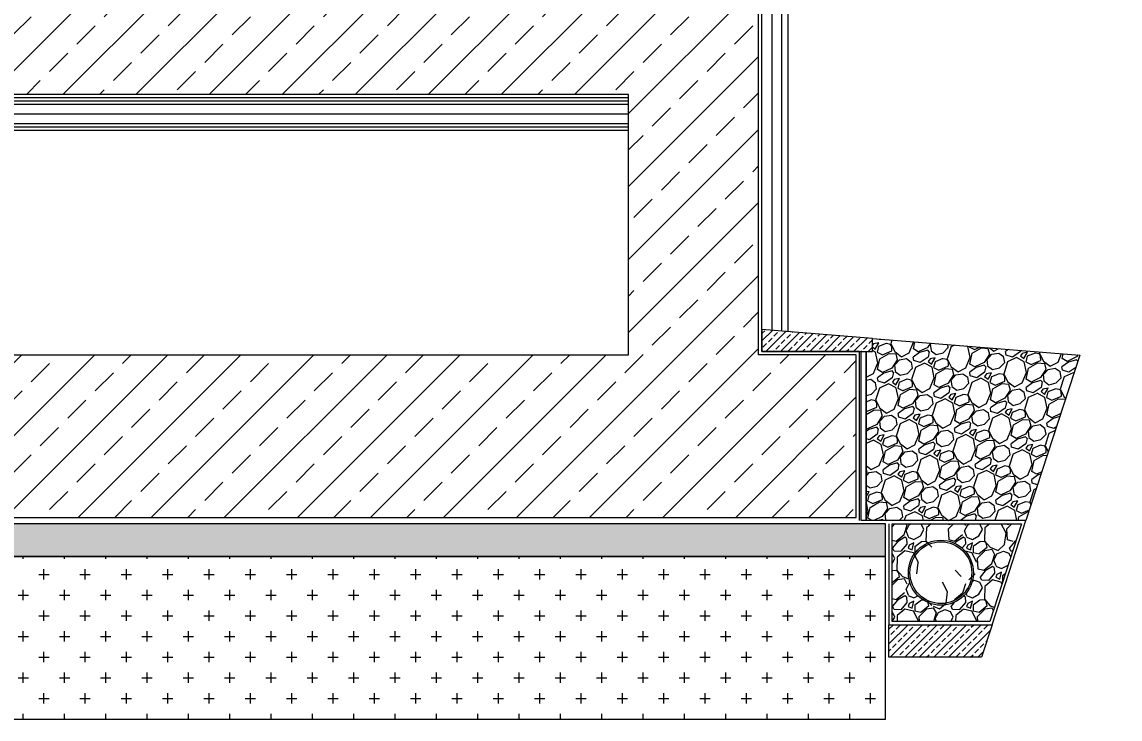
# Model space of a CAD drawing. Header units: centimetres. Extents: x 405464 to 563355, y 50011 to 66875.
# Drawn here: x 525789 to 526464, y 51251 to 51680 of the extents above; entities that cross this region are included whole.
import ezdxf

# ---------------------------------------------------------------- set-up
doc = ezdxf.new("R2010")
doc.units = ezdxf.units.CM
for name, color, linetype, lineweight in [('0-KRCN-MİMARİ-170326', 8, 'Continuous', 9), ('0-MEK-DETAY-YAZI', 71, 'Continuous', 35), ('AS_DOSK_SAP', 8, 'Continuous', 9), ('AS_TA_BETONARME', 5, 'Continuous', 9), ('AS_TA_DOLGU', 8, 'Continuous', 9), ('AS_TA_TARAMA', 8, 'Continuous', 9), ('AS_YLT_DRENAJ LEVHA', 8, 'Continuous', 9), ('AS_YLT_ISI', 8, 'Continuous', 9), ('AS_YLT_KECE', 8, 'Continuous', 9), ('AS_YLT_SU', 8, 'Continuous', 9)]:
    doc.layers.add(name, color=color, linetype=linetype, lineweight=lineweight)
doc.styles.add('ÇAP-2', font='ARIALNBI.TTF')

# ---------------------------------------------------------------- blocks, each defined once
blk = doc.blocks.new('G$CE936221F')
at = {"layer": 'AS_TA_TARAMA', "transparency": 33554687}
h = blk.add_hatch(dxfattribs=at)
h.set_pattern_fill('ANSI33', color=256, scale=2.5, angle=180)
h.set_pattern_definition([(45, (-451004.754, -85811.2), (-11.22532015, 11.22532015), []), (45, (-450993.529, -85811.2), (-11.22532015, 11.22532015), [7.9375, -3.96875])])
h.paths.add_polyline_path([(914, -450), (884, -450), (884, -25), (334, -25), (334, -450), (304, -450), (304, -500), (914, -500)])
h.paths.add_polyline_path([(844, -75), (844, -340), (374, -340), (374, -75)], flags=16)
h.paths.add_polyline_path([(374, -370), (844, -370), (844, -450), (374, -450)], flags=16)
h.paths.add_polyline_path([(664, -75), (634, -75), (634, -340), (664, -340)], flags=0)
h = blk.add_hatch(dxfattribs=at)
h.set_pattern_fill('ANSI33', color=256, scale=0.5, angle=180)
h.set_pattern_definition([(45, (-490741.474, -90420.3212), (-2.24506403, 2.24506403), []), (45, (-490739.229, -90420.3212), (-2.24506403, 2.24506403), [1.5875, -0.79375])])
h.paths.add_polyline_path([(919, -449), (919, -445), (885, -442.28), (885, -449)])
h = blk.add_hatch(dxfattribs=at)
h.set_pattern_fill('GRAVEL', color=256, scale=0.5, angle=150)
h.set_pattern_definition([(258.0127875, (-449962.285, -90379.7507), (-30.838181035, -149.7867036504), [1.7086072, -169.1524182]), (214.969741, (-449962.6399, -90381.422), (125.6322711228, 87.1985232245), [2.9320236, -290.27024447]), (162.5104471, (-449965.0426, -90383.1025), (179.8352263027, -57.4837488396), [2.0674076, -204.67361397]), (297.273689, (-449967.7445, -90388.3286), (-116.0014773482, 226.3204525734), [2.6700226, -264.33218713]), (322.83365418, (-449966.521, -90390.7018), (-131.1926131438, 100.2322715322), [2.6181685, -259.19903873]), (27.273689, (-449964.4346, -90392.2835), (-226.3204525734, -116.0014773482), [2.6700226, -264.33218713]), (67.69424047, (-449962.0614, -90391.06), (-79.4807941537, -192.5352262852), [3.5309683, -349.56557657]), (102.25532837, (-449960.72123, -90387.79326), (-62.71034157907, 286.41749782273), [3.3335976, -330.026283]), (151.42956562, (-449961.42885, -90384.5356), (-170.53818103255, 92.1807941499), [2.679065, -265.2277285]), (205.2363583, (-449963.7817, -90383.2544), (127.333748918, 58.851477352), [3.0585664, -149.86968475]), (252.3974378, (-449966.54833, -90384.55842), (-62.13227152987, -197.18374891085), [3.9553896, -391.58386256]), (168.81407483, (-449956.7925, -90382.1521), (-115.089658395, 21.5411357764), [1.3500227, -133.65282912]), (201.4692344, (-449958.11684, -90381.8902), (155.68079415426, 60.55295477105), [2.5684099, -254.273195]), (255, (-449960.507, -90382.83), (6.35, -10.99852263), [1.7960467, -16.16446554]), (233.1985905, (-449962.039, -90381.955), (42.292613144, 53.747045253), [0.9672066, -95.75311184]), (321.8014095, (-449962.6183, -90382.7294), (-30.04852263, 26.645567882), [1.3678281, -67.02376495]), (60.96375653, (-449961.5434, -90383.5752), (20.295567886, 41.047045255), [2.2215983, -71.83149076]), (191.5650512, (-449960.465, -90381.633), (28.347045256, 1.701477373), [1.6064357, -38.5544906]), (46.38954033, (-449968.9975, -90386.4124), (90.9352262806, 96.4955678842), [2.25044, -222.79413336]), (100.34617594, (-449967.4452, -90384.78295), (25.8559094829, -146.3837489096), [1.8879947, -186.9110784]), (323.1985905, (-449961.7351, -90379.4332), (-53.747045253, 42.292613144), [1.9344005, -94.78591794]), (13.61045967, (-449960.1862, -90380.59195), (-129.0352262785, -30.5044321248), [2.25044, -222.79413336]), (9.44395478, (-449965.0605, -90393.2315), (-67.6926131403, -9.752954744), [2.170176, -106.33867157]), (324.7751406, (-449962.9197, -90392.8754), (-124.8426131886, 89.2337488411), [1.8183606, -180.0179669]), (96.8014095, (-449955.2751, -90390.3682), (-9.752954748, 67.69261314), [1.9344005, -94.78591794]), (47.35402464, (-449955.5042, -90388.4474), (-117.5807941566, -126.5440905198), [2.1289137, -210.7618799]), (99.44395478, (-449960.6644, -90393.4797), (9.7529547434, -67.6926131404), [1.085088, -107.42375957]), (131.3099325, (-449955.935, -90390.7492), (-36.398522628, 37.644090512), [0.647573, -64.10997482]), (195.9637565, (-449956.3625, -90390.2628), (39.345567884, 8.051477372), [2.6181685, -49.74527295]), (216.00900596, (-449958.8797, -90390.9828), (103.6352262767, 74.4985226335), [2.426335, -240.2068243]), (333.6900675, (-449960.972, -90384.565), (-23.69852263, 15.647045254), [1.8316194, -43.9588818]), (23.15722659, (-449959.33, -90385.3769), (199.67488467256, 85.95295475433), [3.1977838, -316.58004533]), (90.9453959, (-449956.3899, -90384.1194), (0.455909486, -102.3896583964), [1.3075412, -129.4469616]), (120, (-449956.411, -90382.812), (-17.34852263, 4.64852263), [0.762, -11.938]), (150.25643716, (-449959.2902, -90390.7799), (88.4440905086, -51.5896584026), [1.7643348, -174.66970387]), (78.0127875, (-449960.8221, -90389.90455), (30.8381810355, 149.7867036503), [3.4172144, -167.443811]), (30, (-449960.112, -90386.562), (4.64852263, 17.34852263), [3.302, -9.398]), (355.3048465, (-449957.25275, -90384.91085), (154.4352262879, -13.4896583129), [2.0080478, -198.79658362]), (284.0546041, (-449955.2514, -90385.0752), (14.401477373, -50.344090512), [1.8491454, -90.6082502]), (237.64597536, (-449954.8024, -90386.869), (-145.4719299493, -230.63522627047), [3.0107255, -298.0623221]), (205.42607874, (-449956.41357, -90389.41234), (-149.3307941648, -71.55147737194), [3.1851473, -315.32923228])])
h.paths.add_polyline_path([(917, -449), (919, -449), (919, -445), (982.66, -450.09), (966.12, -501), (917, -501)])
h = blk.add_hatch(dxfattribs=at)
h.set_pattern_fill('ANSI33', color=256, scale=0.5, angle=180)
h.set_pattern_definition([(45, (-478249.7715, -90370.3212), (-2.24506403, 2.24506403), []), (45, (-478247.5264, -90370.3212), (-2.24506403, 2.24506403), [1.5875, -0.79375])])
h.paths.add_polyline_path([(295, -512), (923, -512), (923, -502), (295, -502)])
h = blk.add_hatch(dxfattribs=at)
h.set_pattern_fill('GRAVEL', color=256, scale=0.5, angle=135)
h.set_pattern_definition([(273.0127875, (-490743.9884, -90379.8751), (8.9802561104, -152.6643540588), [1.7086072, -169.1524182]), (229.969741, (-490743.8986, -90381.5814), (98.78281677754, 116.74333004285), [2.9320236, -290.27024447]), (177.5104471, (-490745.7845, -90383.82645), (188.5853785459, -8.9802560487), [2.0674076, -204.67361397]), (312.273689, (-490747.0417, -90389.5738), (-170.62486628056, 188.5853785603), [2.6700226, -264.33218713]), (337.83365418, (-490745.24566, -90391.5495), (-152.6643540604, 62.86179284215), [2.6181685, -259.19903873]), (42.273689, (-490742.821, -90392.5373), (-188.5853785603, -170.62486628056), [2.6700226, -264.33218713]), (82.69424047, (-490740.84533, -90390.74125), (-26.9407683513, -206.54589078613), [3.5309683, -349.56557657]), (117.25532837, (-490740.3963, -90387.23895), (-134.70384179376, 260.42742752252), [3.3335976, -330.026283]), (166.42956562, (-490741.92296, -90384.27547), (-188.5853785464, 44.9012805889), [2.679065, -265.2277285]), (220.2363583, (-490744.5272, -90383.6468), (107.763073467, 89.8025611938), [3.0585664, -149.86968475]), (267.3974378, (-490746.8621, -90385.6225), (-8.98025611386, -206.5458907849), [3.9553896, -391.58386256]), (183.81407483, (-490738.0615, -90380.7732), (-116.7433295745, -8.980256113), [1.3500227, -133.65282912]), (216.4692344, (-490739.4085, -90380.863), (134.7038417988, 98.7828173553), [2.5684099, -254.273195]), (270, (-490741.474, -90382.39), (8.98025612, -8.98025612), [1.7960467, -16.16446554]), (248.1985905, (-490743.1802, -90381.9406), (26.9407683676, 62.8617928456), [0.9672066, -95.75311184]), (336.8014095, (-490743.5394, -90382.8386), (-35.921024486, 17.96051224), [1.3678281, -67.02376495]), (75.96375653, (-490742.2822, -90383.3774), (8.980256123, 44.901280605), [2.2215983, -71.83149076]), (206.5650512, (-490741.7434, -90381.222), (26.940768363, 8.980256122), [1.6064357, -38.5544906]), (61.38954033, (-490748.74796, -90388.0472), (62.8617928475, 116.7433295739), [2.25044, -222.79413336]), (115.34617594, (-490747.6703, -90386.0715), (62.861792843, -134.7038418182), [1.8879947, -186.9110784]), (338.1985905, (-490743.5394, -90379.4261), (-62.8617928456, 26.9407683676), [1.9344005, -94.78591794]), (28.61045967, (-490741.74336, -90380.14455), (-116.7433295695, -62.8617928556), [2.25044, -222.79413336]), (24.44395478, (-490743.1802, -90393.615), (-62.8617928475, -26.940768363), [2.170176, -106.33867157]), (339.7751406, (-490741.2045, -90392.7169), (-143.6840979663, 53.8815366487), [1.8183606, -180.0179669]), (111.8014095, (-490734.4694, -90388.3166), (-26.940768367, 62.861792846), [1.9344005, -94.78591794]), (62.35402464, (-490735.1878, -90386.5205), (-80.8223050798, -152.6643540634), [2.1289137, -210.7618799]), (114.44395478, (-490738.8697, -90392.7169), (26.9407683628, -62.8617928477), [1.085088, -107.42375957]), (146.3099325, (-490735.0082, -90388.8554), (-44.901280605, 26.940768363), [0.647573, -64.10997482]), (210.9637565, (-490735.547, -90388.4962), (35.921024484, 17.960512242), [2.6181685, -49.74527295]), (231.00900596, (-490737.79204, -90389.8432), (80.82230508445, 98.782817336), [2.426335, -240.20682432]), (348.6900675, (-490741.474, -90384.1857), (-26.940768364, 8.98025612), [1.8316194, -43.9588818]), (38.15722659, (-490739.6779, -90384.54487), (170.62486629326, 134.70384182497), [3.1977838, -316.58004533]), (105.9453959, (-490737.1634, -90382.5692), (26.9407683617, -98.7828173322), [1.3075412, -129.4469616]), (135, (-490737.523, -90381.312), (-17.96051224, 0), [0.762, -11.938]), (165.25643716, (-490738.2411, -90389.7534), (98.7828173299, -26.9407683701), [1.7643348, -174.66970387]), (93.0127875, (-490739.9473, -90389.3044), (-8.9802561099, 152.6643540588), [3.4172144, -167.443811]), (45, (-490740.127, -90385.892), (0, 17.96051224), [3.302, -9.398]), (10.3048465, (-490737.79204, -90383.55705), (152.6643540436, 26.9407684458), [2.0080478, -198.79658362]), (299.0546041, (-490735.8164, -90383.1978), (26.940768364, -44.901280605), [1.8491454, -90.6082502]), (252.64597536, (-490734.91836, -90384.8143), (-80.8223051078, -260.42742750536), [3.0107255, -298.0623221]), (220.42607874, (-490735.8164, -90387.68796), (-125.72358569496, -107.76307345283), [3.1851473, -315.32923228])])
h.paths.add_polyline_path([(964.75, -502), (955, -532), (925, -532), (925, -502)])
h.paths.add_polyline_path([(930, -517, 1), (950, -517, 1)], flags=16)
h.paths.add_polyline_path([(930.5, -517, 1), (949.5, -517, 1)], flags=0)
h = blk.add_hatch(dxfattribs=at)
h.set_pattern_fill('CROSS', color=256, angle=180)
h.set_pattern_definition([(0, (-449963.854, -90395.321), (6.35, 6.35), [3.175, -9.525]), (90, (-449962.2665, -90396.9087), (-6.35, 6.35), [3.175, -9.525])])
h.paths.add_polyline_path([(923, -512), (295, -512), (295, -562), (923, -562)])
h = blk.add_hatch(dxfattribs=at)
h.set_pattern_fill('ANSI33', color=256, scale=0.5, angle=180)
h.set_pattern_definition([(45, (-490741.474, -90395.3212), (-2.24506403, 2.24506403), []), (45, (-490739.229, -90395.3212), (-2.24506403, 2.24506403), [1.5875, -0.79375])])
h.paths.add_polyline_path([(924, -543), (924, -533), (955.73, -533), (952.48, -543)])
at = {"layer": 'AS_DOSK_SAP'}
for p, q in [((925, -532), (925, -502)), ((925, -502), (964.75, -502)), ((964.75, -502), (955, -532)), ((955, -532), (925, -532))]:
    blk.add_line(p, q, dxfattribs=at)
blk.add_lwpolyline([(919, -449), (919, -445), (885, -442.28), (885, -449), (919, -449)], dxfattribs=at)
for points in [[(917, -449), (919, -449), (919, -445), (982.66, -450.09), (966.12, -501), (917, -501)], [(295, -512), (923, -512), (923, -502), (295, -502)], [(923, -512), (295, -512), (295, -562), (923, -562)], [(952.48, -543), (924, -543), (924, -533), (955.73, -533)]]:
    blk.add_lwpolyline(points, close=True, dxfattribs=at)
at = {"layer": 'AS_TA_BETONARME'}
for points in [[(914, -500), (914, -450), (884, -450), (884, -25), (334, -25), (334, -450), (304, -450), (304, -500)], [(374, -450), (844, -450), (844, -370), (374, -370)]]:
    blk.add_lwpolyline(points, close=True, dxfattribs=at)
at = {"layer": 'AS_TA_DOLGU'}
blk.add_lwpolyline([(844, -381), (374, -381)], dxfattribs=at)
at = {"layer": 'AS_YLT_DRENAJ LEVHA'}
for points in [[(893, -5), (893, -442.92)], [(917, -449), (917, -501)]]:
    blk.add_lwpolyline(points, dxfattribs=at)
for radius in [10, 9.5]:
    blk.add_circle((940, -517), radius, dxfattribs=at)
at = {"layer": 'AS_YLT_ISI'}
for points in [[(891, -6), (891, -442.76)], [(844, -373), (374, -373)], [(844, -376), (374, -376)], [(844, -379), (374, -379)]]:
    blk.add_lwpolyline(points, dxfattribs=at)
at = {"layer": 'AS_YLT_ISI', "ltscale": 0.35}
blk.add_lwpolyline([(888, -15), (888, -442.52)], dxfattribs=at)
at = {"layer": 'AS_YLT_KECE'}
for points in [[(844, -380), (374, -380)], [(924, -502), (924, -533), (955.73, -533), (966.12, -501), (915.5, -501), (915.5, -449)]]:
    blk.add_lwpolyline(points, dxfattribs=at)
at = {"layer": 'AS_YLT_SU'}
for points in [[(915, -501), (915, -449), (885, -449), (885, -19), (333, -19), (333, -449), (303, -449), (303, -501)], [(844, -371), (374, -371)], [(844, -372), (374, -372)]]:
    blk.add_lwpolyline(points, dxfattribs=at)

msp = doc.modelspace()

# ---------------------------------------------------------------- block references
at = {"layer": '0-KRCN-MİMARİ-170326', "ltscale": 3, "xscale": 2, "yscale": 2, "zscale": 2}
msp.add_blockref('G$CE936221F', (524474.17, 52375.04), dxfattribs=at)

# ---------------------------------------------------------------- texts
at = {"layer": '0-MEK-DETAY-YAZI', "insert": (526394.7, 52147.23), "char_height": 36, "width": 2518.6137, "attachment_point": 1, "style": 'ÇAP-2'}
msp.add_mtext('\\A1;BORU NO{\\fTimes New Roman|b1|i1|c162|p34;^I}AİT OLDUĞU YER{\\fTimes New Roman|b1|i1|c162|p34;^I^I^I}ÇAPI\\P^I01^ISOĞUTMA REVİZE HATTI GİDİŞ^I6"\\P^I02^ISOĞUTMA REVİZE HATTI DÖNÜŞ^I6"{\\C8;\\P}^I03^IISITMA HATTI GİDİŞ^I^I^I6"^I^I\\P^I04^IISITMA HATTI DÖNÜŞ^I^I6"^I^I\\P^I05^IYUMUŞAK SU HATTI^I^I^I2"\\P^I06^IKULLANMA SUYU HATTI^I^I4"\\P^I07^ISEBİL SUYU HATTI^I^I^I2"\\P{\\fTimes New Roman|b1|i1|c162|p34;^I}08^IYANGIN SÖNDÜRME HATTI^I^I6"^I^I\\P^I^I\\P^I{\\fTimes New Roman|b1|i1|c162|p34;^I\\P}^I^I', dxfattribs=at)

doc.saveas('drawing.dxf')
